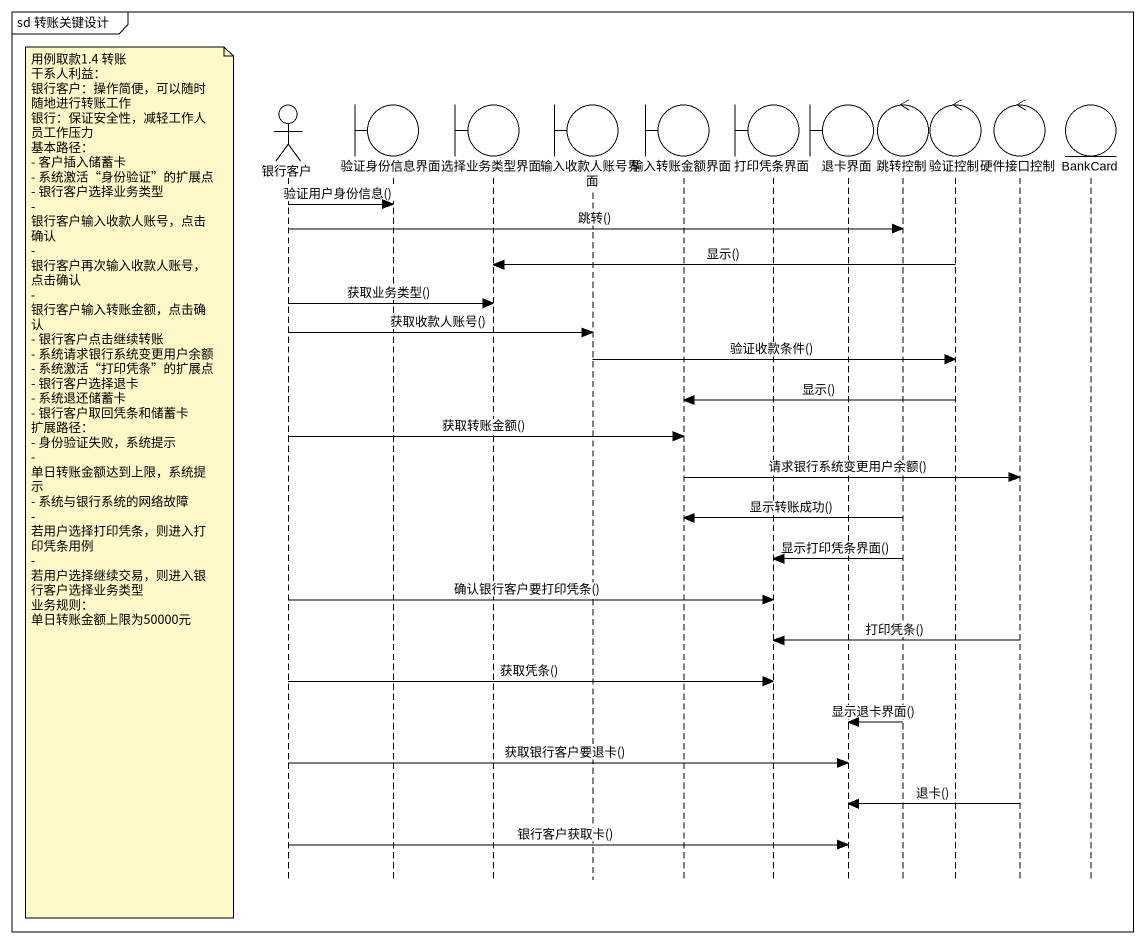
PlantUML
@startuml
mainframe sd 转账关键设计
hide footbox
actor 银行客户
boundary 验证身份信息界面
boundary 选择业务类型界面
boundary 输入收款人账号界面
boundary 输入转账金额界面
boundary 打印凭条界面
boundary 退卡界面
control 跳转控制
control 验证控制
control 硬件接口控制
entity BankCard

银行客户 -> 验证身份信息界面 : 验证用户身份信息()
银行客户 -> 跳转控制 : 跳转()
验证控制 -> 选择业务类型界面 : 显示()
银行客户 -> 选择业务类型界面 : 获取业务类型()
银行客户 -> 输入收款人账号界面 : 获取收款人账号()
输入收款人账号界面 -> 验证控制 : 验证收款条件()
验证控制 -> 输入转账金额界面 : 显示()
银行客户 -> 输入转账金额界面 : 获取转账金额()
输入转账金额界面 -> 硬件接口控制 : 请求银行系统变更用户余额()
note left of 银行客户
  用例取款1.4 转账
  干系人利益：
  银行客户：操作简便，可以随时随地进行转账工作
  银行：保证安全性，减轻工作人员工作压力
  基本路径：
  - 客户插入储蓄卡
  - 系统激活“身份验证”的扩展点
  - 银行客户选择业务类型
  - 银行客户输入收款人账号，点击确认
  - 银行客户再次输入收款人账号，点击确认
  - 银行客户输入转账金额，点击确认
  - 银行客户点击继续转账
  - 系统请求银行系统变更用户余额
  - 系统激活“打印凭条”的扩展点
  - 银行客户选择退卡
  - 系统退还储蓄卡
  - 银行客户取回凭条和储蓄卡
  扩展路径：
  - 身份验证失败，系统提示
  - 单日转账金额达到上限，系统提示
  - 系统与银行系统的网络故障
  - 若用户选择打印凭条，则进入打印凭条用例
  - 若用户选择继续交易，则进入银行客户选择业务类型
  业务规则：
  单日转账金额上限为50000元
end note
跳转控制 -> 输入转账金额界面 : 显示转账成功()
跳转控制 -> 打印凭条界面 : 显示打印凭条界面()
银行客户 -> 打印凭条界面 : 确认银行客户要打印凭条()
硬件接口控制 -> 打印凭条界面 : 打印凭条()
银行客户 -> 打印凭条界面 : 获取凭条()
跳转控制 -> 退卡界面 : 显示退卡界面()
银行客户 -> 退卡界面 : 获取银行客户要退卡()
硬件接口控制 -> 退卡界面 : 退卡()
银行客户 -> 退卡界面 : 银行客户获取卡()
@enduml
